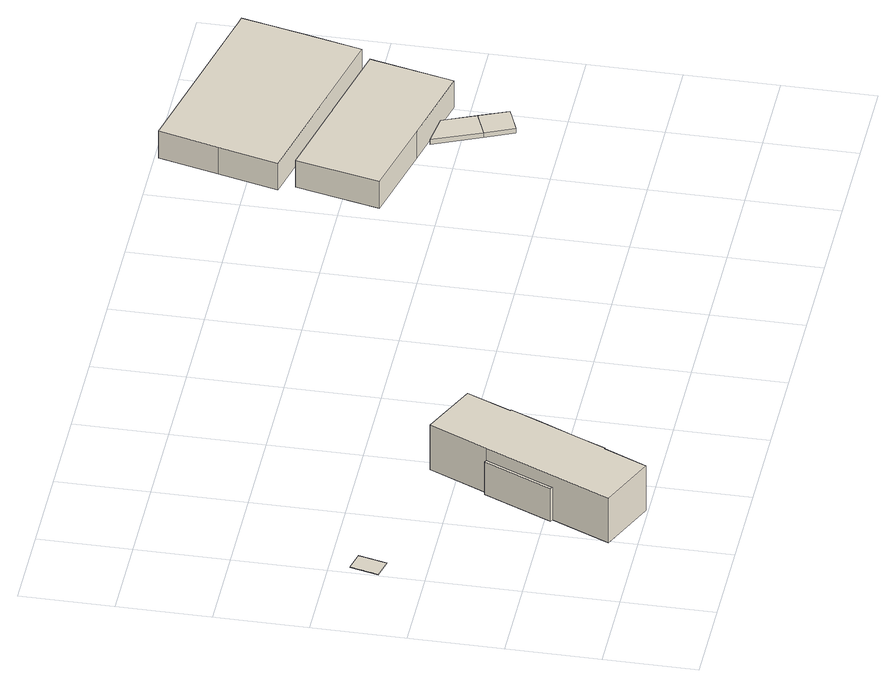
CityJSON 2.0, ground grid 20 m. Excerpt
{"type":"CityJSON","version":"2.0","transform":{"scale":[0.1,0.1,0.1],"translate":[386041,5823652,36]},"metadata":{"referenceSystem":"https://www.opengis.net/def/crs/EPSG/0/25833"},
"CityObjects":{
"building1":{"type":"Building","attributes":{"Gemeindeschluessel":"11000001","BezugspunktDach":"2200","function":"31001_3073","measuredHeight":0.123,"storeysAboveGround":1},"address":[{"country":"Germany","locality":"Berlin","thoroughfareNumber":"41 (56)","thoroughfareName":"Kurt-Schumacher-Damm"}],"geometry":[{"type":"Solid","lod":"1","boundaries":[[[[0,1,2,3]],[[4,5,6,7]],[[4,7,3,2]],[[5,4,2,1]],[[6,5,1,0]],[[7,6,0,3]]]]}]},
"building2":{"type":"Building","attributes":{"Gemeindeschluessel":"11000001","function":"31001_3073"},"address":[{"country":"Germany","locality":"Berlin","thoroughfareNumber":"41 (55)","thoroughfareName":"Kurt-Schumacher-Damm"}],"children":["building2-1","building2-2","building2-3"]},
"building2-1":{"type":"BuildingPart","attributes":{"BezugspunktDach":"2200","measuredHeight":14.36,"storeysAboveGround":3},"parents":["building2"],"geometry":[{"type":"MultiSurface","lod":"1","boundaries":[[[8,9,10,11,12,13,14,15,16,17,18,19]],[[20,21,22,23,24,25,26,27,28,29,30,31]],[[32,33,34,35,36,31,19,18]],[[21,20,18,17]],[[22,21,17,16]],[[23,22,16,15]],[[24,23,15,14]],[[25,24,14,13]],[[26,25,13,12]],[[37,38,39,12,11]],[[27,26,40,41,42]],[[28,27,11,10]],[[29,28,10,9]],[[30,29,9,8]],[[31,30,8,19]],[[20,43,33,32]],[[44,43,36,35,34,33]],[[42,41,40,39,38,37]]]}]},
"building2-2":{"type":"BuildingPart","attributes":{"BezugspunktDach":"2200","measuredHeight":8.04,"storeysAboveGround":3},"parents":["building2"],"geometry":[{"type":"Solid","lod":"1","boundaries":[[[[34,33,32,45,46]],[[47,20,43,35,48]],[[47,48,46,45]],[[20,47,45,32]],[[48,35,34,46]],[[43,20,32,33]],[[35,43,33,34]]]]}]},
"building2-3":{"type":"BuildingPart","attributes":{"BezugspunktDach":"2200","measuredHeight":3.94,"storeysAboveGround":3},"parents":["building2"],"geometry":[{"type":"Solid","lod":"1","boundaries":[[[[49,50,39,38]],[[41,51,52,42]],[[51,41,39,50]],[[52,51,50,49]],[[42,52,49,38]],[[42,38,39,41]]]]}]},
"building3":{"type":"Building","attributes":{"Gemeindeschluessel":"11000001","BezugspunktDach":"2200","function":"31001_3073","measuredHeight":8.47,"storeysAboveGround":1},"address":[{"country":"Germany","locality":"Berlin","thoroughfareNumber":"41 (47)","thoroughfareName":"Kurt-Schumacher-Damm"}],"geometry":[{"type":"Solid","lod":"1","boundaries":[[[[53,54,55,56,57,58,59,60]],[[61,62,63,64,65,66,67,68]],[[61,68,60,59]],[[62,61,59,58]],[[63,62,58,57]],[[64,63,57,56]],[[65,64,56,55]],[[66,65,55,54]],[[67,66,54,53]],[[68,67,53,60]]]]}]},
"building4":{"type":"Building","attributes":{"Gemeindeschluessel":"11000001","BezugspunktDach":"2200","function":"51009_1610","measuredHeight":1.17,"storeysAboveGround":0},"address":[{"country":"Germany","locality":"Berlin"}],"geometry":[{"type":"Solid","lod":"1","boundaries":[[[[69,70,71,72]],[[73,74,75,76]],[[73,76,72,71]],[[74,73,71,70]],[[75,74,70,69]],[[76,75,69,72]]]]}]},
"building5":{"type":"Building","attributes":{"Gemeindeschluessel":"11000001","BezugspunktDach":"2200","function":"31001_3073","measuredHeight":1.09,"storeysAboveGround":1},"address":[{"country":"Germany","locality":"Berlin","thoroughfareNumber":"41 (48)","thoroughfareName":"Kurt-Schumacher-Damm"}],"geometry":[{"type":"Solid","lod":"1","boundaries":[[[[77,78,79,70,69]],[[80,81,82,83,84]],[[80,84,69,70]],[[81,80,70,79]],[[82,81,79,78]],[[83,82,78,77]],[[84,83,77,69]]]]}]},
"building6":{"type":"Building","attributes":{"Gemeindeschluessel":"11000001","BezugspunktDach":"2200","function":"31001_3073","measuredHeight":8.58,"storeysAboveGround":1},"address":[{"country":"Germany","locality":"Berlin","thoroughfareNumber":"41 (45)","thoroughfareName":"Kurt-Schumacher-Damm"}],"geometry":[{"type":"Solid","lod":"1","boundaries":[[[[85,86,87,88,89,90,91,92,93,94,95]],[[96,97,98,99,100,101,102,103,104,105,106]],[[96,106,95,94]],[[97,96,94,93]],[[98,97,93,92]],[[99,98,92,91]],[[100,99,91,90]],[[101,100,90,89]],[[102,101,89,88]],[[103,102,88,87]],[[104,103,87,86]],[[105,104,86,85]],[[106,105,85,95]]]]}]}
},
"vertices":[
[46,487,4],[61,549,4],[20,559,4],[5,497,4],[20,559,3],[61,549,3],[46,487,3],[5,497,3],
[313,4,119],[356,98,119],[358,97,119],[385,157,119],[425,245,119],[453,307,119],[450,308,119],[493,404,119],[432,432,119],[372,459,119],[314,332,119],[190,59,119],[314,332,8],[372,459,8],[432,432,8],[493,404,8],[450,308,8],[453,307,8],[425,245,8],[385,157,8],[358,97,8],[356,98,8],[313,4,8],[190,59,8],[314,332,89],[281,259,89],[247,184,89],[247,184,8],[251,192,8],[385,157,44],[385,157,53],[425,245,53],[425,245,27],[425,245,14],[385,157,14],[281,259,8],[281,259,28],
[308,335,89],[241,187,89],[308,335,8],[241,187,8],
[404,149,53],[444,236,53],[444,236,14],[404,149,14],
[1420,678,73],[1604,636,73],[1646,816,73],[1462,859,73],[1459,859,73],[1448,862,73],[1278,901,73],[1237,721,73],[1278,901,6],[1448,862,6],[1459,859,6],[1462,859,6],[1646,816,6],[1604,636,6],[1420,678,6],[1237,721,6],
[1505,557,24],[1561,580,24],[1532,650,24],[1463,659,24],[1532,650,12],[1561,580,12],[1505,557,12],[1463,659,12],
[1531,495,24],[1574,512,24],[1587,518,24],[1561,580,13],[1587,518,13],[1574,512,13],[1531,495,13],[1505,557,13],
[1678,838,72],[1703,943,72],[1709,967,72],[1715,993,72],[1726,1039,72],[1739,1097,72],[1724,1100,72],[1696,1107,72],[1328,1192,72],[1295,1063,72],[1263,935,72],[1295,1063,5],[1328,1192,5],[1696,1107,5],[1724,1100,5],[1739,1097,5],[1726,1039,5],[1715,993,5],[1709,967,5],[1703,943,5],[1678,838,5],[1263,935,5]
]}
